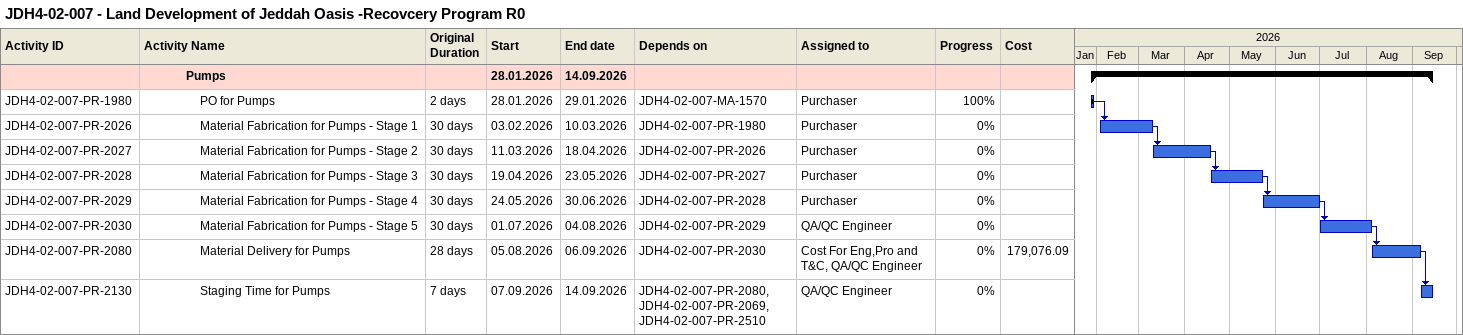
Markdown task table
JDH4-02-007 - Land Development of Jeddah Oasis -Recovcery Program R0

| ID | Level | Task | Original duration | Start | Finish | Predecessors | Resources | % complete | Cost |
|---|---|---|---|---|---|---|---|---|---|
|  | 4 | **Pumps** |  | 2026-01-28 | 2026-09-14 |  |  |  |  |
| JDH4-02-007-PR-1980 | 5 | PO for Pumps | 2d | 2026-01-28 | 2026-01-29 | JDH4-02-007-MA-1570 | Purchaser | 100 |  |
| JDH4-02-007-PR-2026 | 5 | Material Fabrication for Pumps - Stage 1 | 30d | 2026-02-03 | 2026-03-10 | JDH4-02-007-PR-1980 | Purchaser | 0 |  |
| JDH4-02-007-PR-2027 | 5 | Material Fabrication for Pumps - Stage 2 | 30d | 2026-03-11 | 2026-04-18 | JDH4-02-007-PR-2026 | Purchaser | 0 |  |
| JDH4-02-007-PR-2028 | 5 | Material Fabrication for Pumps - Stage 3 | 30d | 2026-04-19 | 2026-05-23 | JDH4-02-007-PR-2027 | Purchaser | 0 |  |
| JDH4-02-007-PR-2029 | 5 | Material Fabrication for Pumps - Stage 4 | 30d | 2026-05-24 | 2026-06-30 | JDH4-02-007-PR-2028 | Purchaser | 0 |  |
| JDH4-02-007-PR-2030 | 5 | Material Fabrication for Pumps - Stage 5 | 30d | 2026-07-01 | 2026-08-04 | JDH4-02-007-PR-2029 | QA/QC Engineer | 0 |  |
| JDH4-02-007-PR-2080 | 5 | Material Delivery for Pumps | 28d | 2026-08-05 | 2026-09-06 | JDH4-02-007-PR-2030 | Cost For Eng,Pro and T&C, QA/QC Engineer | 0 | 179076.09 |
| JDH4-02-007-PR-2130 | 5 | Staging Time for Pumps | 7d | 2026-09-07 | 2026-09-14 | JDH4-02-007-PR-2080, JDH4-02-007-PR-2069, JDH4-02-007-PR-2510 | QA/QC Engineer | 0 |  |
